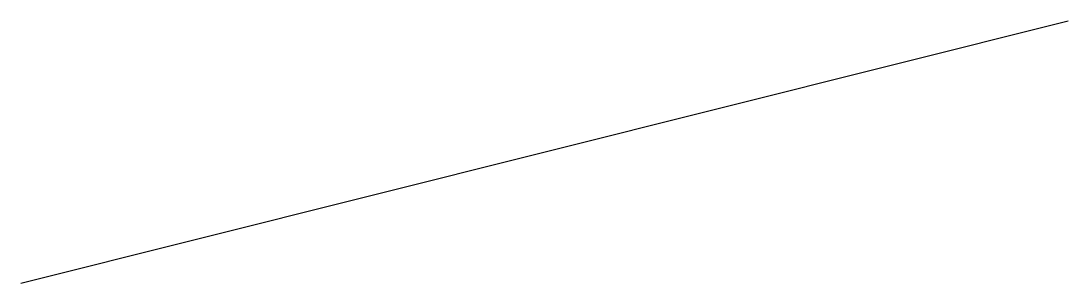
# Model space of a CAD drawing. Header units: millimetres. Extents: x 6 to 9, y 49.25 to 50.
import ezdxf

# ---------------------------------------------------------------- set-up
doc = ezdxf.new("R2010")
doc.units = ezdxf.units.MM

msp = doc.modelspace()

# ---------------------------------------------------------------- linework, layer by layer
msp.add_line((6, 49.25), (9, 50))

doc.saveas('drawing.dxf')
